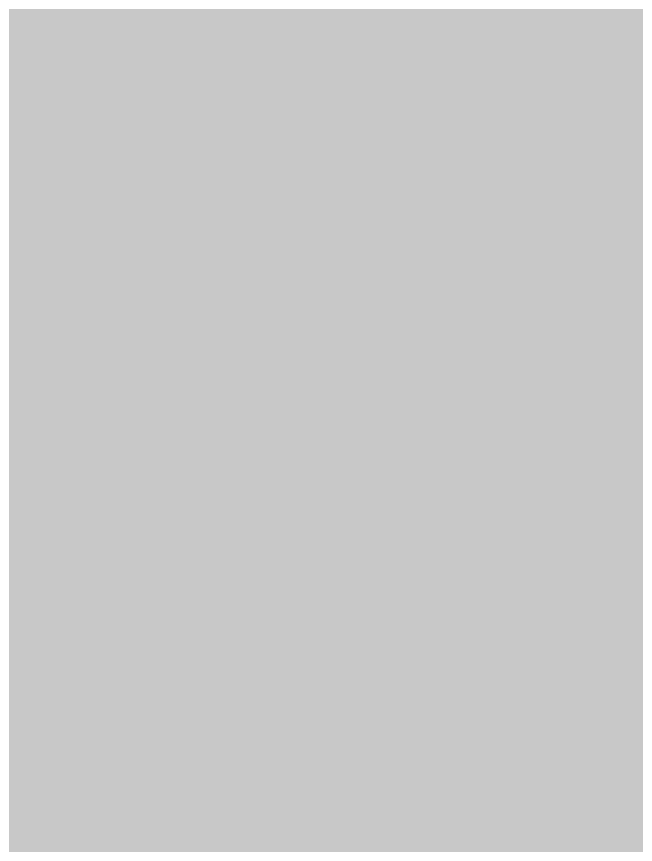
# Model space of a CAD drawing. Header units: inches. Extents: x -3 to 191, y -18 to 93.
# Drawn here: x 133.1732 to 133.2421, y 54.9014 to 54.9935 of the extents above; entities that cross this region are included whole.
import ezdxf

# ---------------------------------------------------------------- set-up
doc = ezdxf.new("R2010")
doc.units = ezdxf.units.IN
for name, color, linetype in [('Bottom Layer', 5, 'Continuous'), ('GND 1', 90, 'Continuous'), ('GND 2', 156, 'Continuous'), ('Mechanical 13', 56, 'Continuous'), ('PWR', 16, 'Continuous'), ('Signal L4', 76, 'Continuous'), ('Top Layer', 1, 'Continuous'), ('Top Paste', 8, 'Continuous'), ('Top Solder', 216, 'Continuous')]:
    doc.layers.add(name, color=color, linetype=linetype)
doc.styles.add('Arial', font='', dxfattribs={"height": 0.2})
doc.styles.get('Arial').set_extended_font_data('Arial')

# ---------------------------------------------------------------- blocks, each defined once
blk = doc.blocks.new('RES_0805_212')
at = {"layer": 'Top Layer'}
h = blk.add_hatch(color=1, dxfattribs=at)
edge = h.paths.add_edge_path()
edge.add_arc((-1.325002, 0.725001), 0.124998, 90, 180)
edge.add_line((-1.450001, 0.725001), (-1.450001, -0.725001))
edge.add_arc((-1.325002, -0.725001), 0.124998, 180, 270)
edge.add_line((-1.325002, -0.85), (-0.574999, -0.85))
edge.add_arc((-0.574999, -0.725001), 0.124998, 270, 360)
edge.add_line((-0.45, -0.725001), (-0.45, 0.725001))
edge.add_arc((-0.574999, 0.725001), 0.124998, 0, 90)
edge.add_line((-0.574999, 0.85), (-1.325002, 0.85))
at = {"layer": 'Top Paste'}
h = blk.add_hatch(color=8, dxfattribs=at)
edge = h.paths.add_edge_path()
edge.add_arc((-1.325002, 0.725001), 0.124998, 90, 180)
edge.add_line((-1.450001, 0.725001), (-1.450001, -0.725001))
edge.add_arc((-1.325002, -0.725001), 0.124998, 180, 270)
edge.add_line((-1.325002, -0.85), (-0.574999, -0.85))
edge.add_arc((-0.574999, -0.725001), 0.124998, 270, 360)
edge.add_line((-0.45, -0.725001), (-0.45, 0.725001))
edge.add_arc((-0.574999, 0.725001), 0.124998, 0, 90)
edge.add_line((-0.574999, 0.85), (-1.325002, 0.85))
at = {"layer": 'Top Solder'}
h = blk.add_hatch(color=216, dxfattribs=at)
edge = h.paths.add_edge_path()
edge.add_arc((-1.325002, 0.725001), 0.226598, 90, 180)
edge.add_line((-1.551601, 0.725001), (-1.551601, -0.725001))
edge.add_arc((-1.325002, -0.725001), 0.226598, 180, 270)
edge.add_line((-1.325002, -0.9516), (-0.574999, -0.9516))
edge.add_arc((-0.574999, -0.725001), 0.226598, 270, 360)
edge.add_line((-0.3484, -0.725001), (-0.3484, 0.725001))
edge.add_arc((-0.574999, 0.725001), 0.226598, 0, 90)
edge.add_line((-0.574999, 0.9516), (-1.325002, 0.9516))
at = {"layer": 'Mechanical 13', "style": 'Arial'}
blk.add_text('R107', height=1.0000005, dxfattribs=at).set_placement((-1.74943, -0.499839))

msp = doc.modelspace()

# ---------------------------------------------------------------- hatches: boundary and pattern name
at = {"layer": 'Bottom Layer'}
h = msp.add_hatch(color=5, dxfattribs=at)
edge = h.paths.add_edge_path()
edge.add_arc((133.5, 54.649997), 0.299999, 0, 360)
at = {"layer": 'GND 1'}
h = msp.add_hatch(color=90, dxfattribs=at)
edge = h.paths.add_edge_path()
edge.add_arc((133.5, 54.649997), 0.299999, 0, 360)
at = {"layer": 'GND 2'}
h = msp.add_hatch(color=156, dxfattribs=at)
edge = h.paths.add_edge_path()
edge.add_arc((133.5, 54.649997), 0.299999, 0, 360)
at = {"layer": 'PWR'}
h = msp.add_hatch(color=16, dxfattribs=at)
edge = h.paths.add_edge_path()
edge.add_arc((133.5, 54.649997), 0.299999, 0, 360)
at = {"layer": 'Signal L4'}
h = msp.add_hatch(color=76, dxfattribs=at)
edge = h.paths.add_edge_path()
edge.add_arc((133.5, 54.649997), 0.299999, 0, 360)
at = {"layer": 'Top Layer'}
h = msp.add_hatch(color=1, dxfattribs=at)
edge = h.paths.add_edge_path()
edge.add_arc((133.5, 54.649997), 0.299999, 0, 360)

# ---------------------------------------------------------------- block references
at = {"rotation": 270}
msp.add_blockref('RES_0805_212', (133.50001, 54.499998), dxfattribs=at)

doc.saveas('drawing.dxf')
